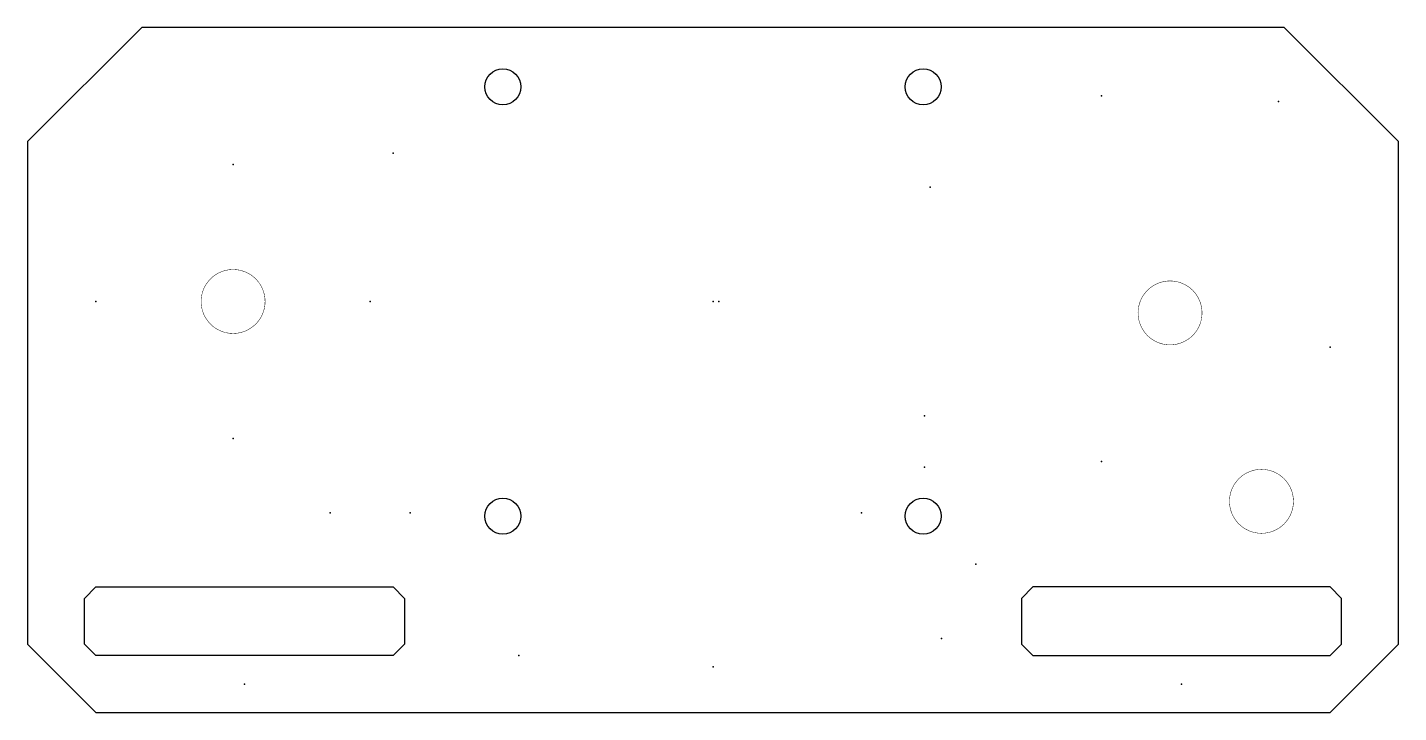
# Model space of a CAD drawing. Extents: x 0 to 3, y 0 to 1.5.
import ezdxf

# ---------------------------------------------------------------- set-up
doc = ezdxf.new("R2010")
doc.units = 0
doc.layers.add('20', color=30, linetype='CONTINUOUS')
doc.layers.add('23', color=7, linetype='CONTINUOUS')

msp = doc.modelspace()

# ---------------------------------------------------------------- linework, layer by layer
at = {"layer": '20'}
for p, q in [((0, 1.25), (0.25, 1.5)), ((2.75, 1.5), (0.25, 1.5)), ((3, 1.25), (2.75, 1.5)), ((0, 1.25), (0, 0.15)), ((3, 0.15), (3, 1.25)), ((0.125, 0.25), (0.15, 0.275)), ((0.15, 0.275), (0.8, 0.275)), ((0.825, 0.25), (0.8, 0.275)), ((2.175, 0.25), (2.2, 0.275)), ((2.85, 0.275), (2.2, 0.275)), ((2.875, 0.25), (2.85, 0.275)), ((0.125, 0.15), (0.125, 0.25)), ((0.825, 0.25), (0.825, 0.15)), ((2.175, 0.25), (2.175, 0.15)), ((2.875, 0.15), (2.875, 0.25)), ((0, 0.15), (0.15, 0)), ((0.125, 0.15), (0.15, 0.125)), ((0.8, 0.125), (0.825, 0.15)), ((2.175, 0.15), (2.2, 0.125)), ((3, 0.15), (2.85, 0)), ((2.85, 0.125), (2.875, 0.15)), ((0.8, 0.125), (0.15, 0.125)), ((2.2, 0.125), (2.85, 0.125)), ((0.15, 0), (2.85, 0))]:
    msp.add_line(p, q, dxfattribs=at)
at = {"layer": '20', "const_width": 0.001}
for points in [[(0.45, 0.83, 1), (0.45, 0.97, 1), (0.45, 0.83)], [(2.5, 0.805, 1), (2.5, 0.945, 1), (2.5, 0.805)], [(2.7, 0.3925, 1), (2.7, 0.5325, 1), (2.7, 0.3925)]]:
    msp.add_lwpolyline(points, format="xyb", dxfattribs=at)
at = {"layer": '20'}
for centre in [(1.04, 1.37), (1.96, 1.37), (1.04, 0.43), (1.96, 0.43)]:
    msp.add_circle(centre, 0.0394, dxfattribs=at)
at = {"layer": '23'}
for p in [(2.35, 1.35), (2.7375, 1.3375), (0.45, 1.2), (0.8, 1.225), (1.975, 1.15), (0.15, 0.9), (0.75, 0.9), (1.5, 0.9), (1.5125, 0.9), (2.85, 0.8), (1.9625, 0.65), (0.45, 0.6), (2.35, 0.55), (1.9625, 0.5375), (0.6625, 0.4375), (0.8375, 0.4375), (1.825, 0.4375), (2.075, 0.325), (2, 0.1625), (1.075, 0.125), (1.5, 0.1), (0.475, 0.0625), (2.525, 0.0625)]:
    msp.add_point(p, dxfattribs=at)

doc.saveas('drawing.dxf')
